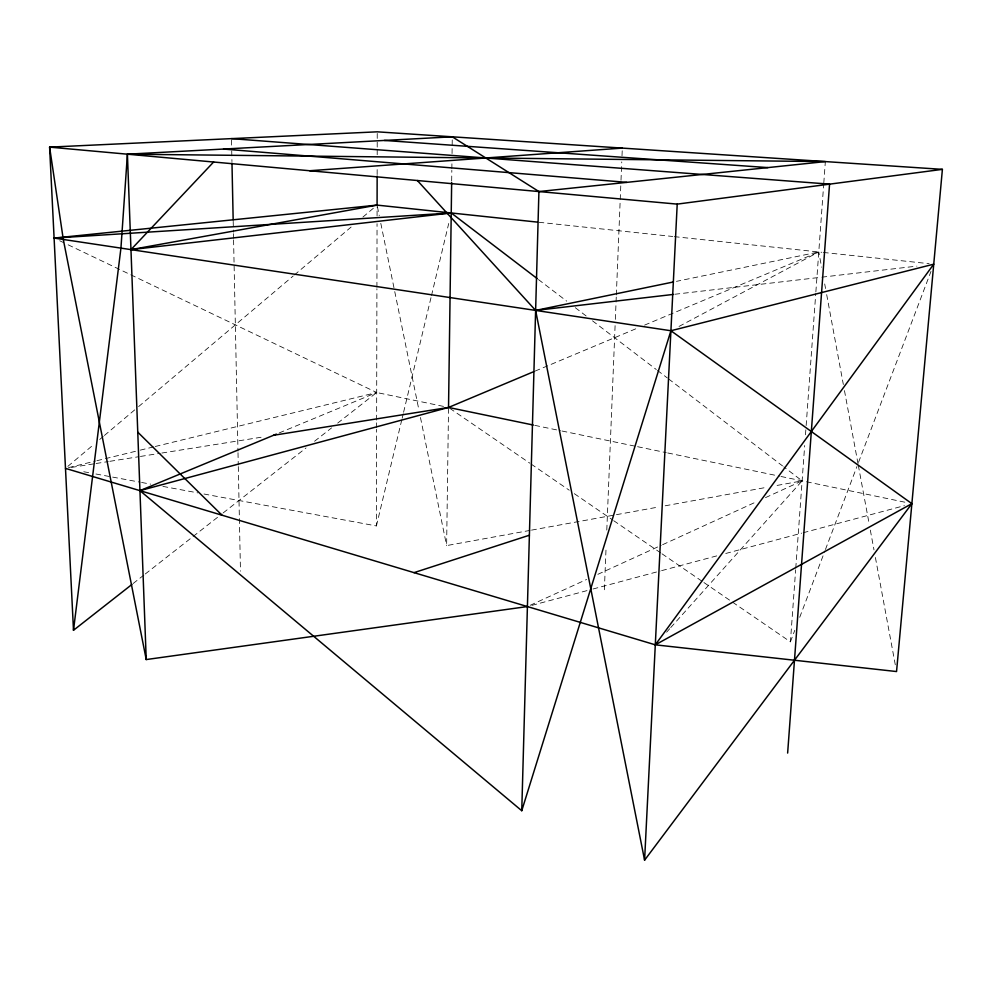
<?xml version="1.0" encoding="UTF-8"?>
<svg xmlns="http://www.w3.org/2000/svg" width="992" height="992" viewBox="0 0 992 992"><rect width="100%" height="100%" fill="white"/><g stroke="black" fill="none" stroke-linecap="round" stroke-linejoin="round"><path stroke-width="0.74" stroke-dasharray="4.96 3.72" d="M203.992 494.016L376.414 525.934L376.625 429.325M376.625 427.8L376.638 421.662M376.638 420.124L376.91 288.746M376.923 287.196L377.047 223.696M377.072 215.946L377.084 206.658M377.146 174.567L377.171 166.941M377.196 154.727L377.208 148.614M377.208 147.089L377.233 133.35M530.013 530.41L446.623 545.588L448.533 407.452M451.682 180.978L451.831 170.314M451.844 168.801L451.93 162.7M452.054 153.562L452.265 138.334M604.364 589.756L606.1 546.914M606.794 530.1L615.102 325.488M615.35 319.374L616.28 296.459M616.342 294.934L620.942 181.784M621.004 180.246L621.761 161.882M622.009 155.756L622.319 148.093M703.96 582.564L790.413 641.836L795.646 569.78M795.758 568.255L804.686 445.532M805.479 434.781L806.037 427.093M806.149 425.568L815.759 293.446M815.87 291.908L823.682 184.562M823.794 183.024L825.344 161.584M376.414 525.934L401.81 419.728M402.169 418.227L403.236 413.738M403.595 412.25L431.136 297.042M431.495 295.542L448.719 223.485M790.413 641.836L794.79 630.292M799.713 617.309L824.898 550.957M825.443 549.518L856.952 466.5M858.564 462.247L930.992 271.399M666.612 632.189L669.699 628.742M670.728 627.589L802.119 480.872L783.742 466.835M67.84 466.376L93.794 444.453M99.696 439.468L103.23 436.48M104.408 435.476L137.442 407.576M138.62 406.584L293.223 275.962M294.413 274.958L351.106 227.056M362.911 217.074L374.728 207.105M133.126 583.519L144.076 574.926M145.291 573.971L221.972 513.856M223.188 512.901L306.02 447.95M314.551 441.254L331.613 427.874M337.702 423.1L376.7 392.522L444.044 406.509M679.024 326.43L818.772 251.968L821.599 267.195M530.224 605.269L586.582 579.489M597.854 574.331L661.242 545.327M662.656 544.682L757.045 501.493M765.489 497.624L802.119 480.872L774.727 485.857M535.122 371.082L638.885 327.509M644.589 325.116L818.772 251.968L676.445 281.356M279.198 432.934L376.7 392.522L65.249 243.424M531.886 605.368L587.066 590.6M593.03 589L660.139 571.032M661.639 570.636L719.795 555.074M725.76 553.474L801.71 533.138M803.198 532.741L904.431 505.647M68.473 467.641L95.393 461.082M96.894 460.71L138.768 450.517M140.256 450.145L153.723 446.871M155.211 446.499L376.7 392.522M531.538 530.125L614.953 514.947M616.478 514.662L659.085 506.912M665.173 505.796L767.126 487.233M71.61 467.393L94.55 463.748M96.088 463.5L108.326 461.553M109.852 461.317L138.917 456.692M140.442 456.444L160.332 453.282M161.87 453.034L264.368 436.74M674.833 294.252L820.297 277.351M821.822 277.165L916.881 266.129M538.941 222.282L672.75 236.48M674.287 236.642L821.835 252.29M823.372 252.452L929.144 263.674M83.75 471.746L89.838 472.874M95.926 474.002L111.154 476.817M112.666 477.102L140.07 482.174M141.596 482.459L150.722 484.146M162.899 486.402L197.904 492.888M534.762 425.357L560.48 430.689M561.993 431.012L636.07 446.388M637.583 446.698L666.264 452.662M667.765 452.972L779.476 476.16M780.989 476.482L905.832 502.398M59.681 240.746L63.86 242.755M449.81 408.32L529.852 463.19M531.117 464.07L569.234 490.197M574.318 493.681L612.436 519.808M613.701 520.688L660.746 552.928M662.011 553.809L702.696 581.696M538.445 279.558L566.705 301.134M575.298 307.694L586.359 316.138M592.497 320.825L656.282 369.52M657.498 370.45L667.306 377.94M668.534 378.882L782.514 465.893M377.394 206.621L379.254 215.735M380.804 223.324L394.444 290.098M394.754 291.623L418.922 409.956M420.459 417.496L446.623 545.588M824.699 283.96L825.555 288.523M826.683 294.624L843.336 384.487M844.465 390.588L858.018 463.698M858.291 465.198L869.203 524.036M870.331 530.125L873.989 549.89M875.403 557.492L895.416 665.471M231.508 140.157L231.694 149.346M231.731 150.883L231.954 161.597M233.194 221.34L233.418 232.153M233.455 233.703L233.554 238.34M233.579 239.878L237.981 451.137M238.006 452.674L238.266 465.025M238.303 466.562L240.473 571.206"/><path stroke-width="1.49" d="M377.146 176.092L377.084 205.108L130.969 249.624L213.627 162.018M65.484 468.373L655.303 644.825L933.745 264.17L670.914 330.745L521.755 810.724L139.946 490.643L448.533 407.452L451.658 182.503M521.755 810.724L538.916 191.555L452.29 136.809L127.41 154.194L120.937 248.124L73.495 630.28L131.911 584.474M911.871 503.663L644.589 860.176L677.214 204.116L942.4 169.359L896.545 671.547L655.303 644.825L911.871 503.663L670.914 330.745L54.101 238.08L377.084 205.108L537.404 222.109M787.636 753.077L829.56 184.14L231.471 138.632M273.544 435.277L448.533 407.452L533.708 371.678M139.946 490.643L276.371 434.112M414.048 572.644L529.393 535.221M673.407 281.976L535.618 310.422L417.359 180.519M942.4 169.359L377.245 131.824L49.6 147.126L63.302 239.456L146.233 659.556L527.409 606.558M673.295 294.426L535.618 310.422L644.589 860.176M130.969 249.624L451.236 212.97L537.218 278.616M538.916 191.555L825.344 161.584L127.41 154.194L146.233 659.556M309.678 170.736L622.319 148.093M54.101 238.08L451.236 212.97M384.338 140.442L767.858 167.598M223.522 149.048L626.783 182.354M677.214 204.116L49.6 147.126L73.495 630.28M448.533 407.452L533.25 425.035M137.764 432.152L221.997 515.195M231.979 163.134L233.17 219.802"/></g></svg>
